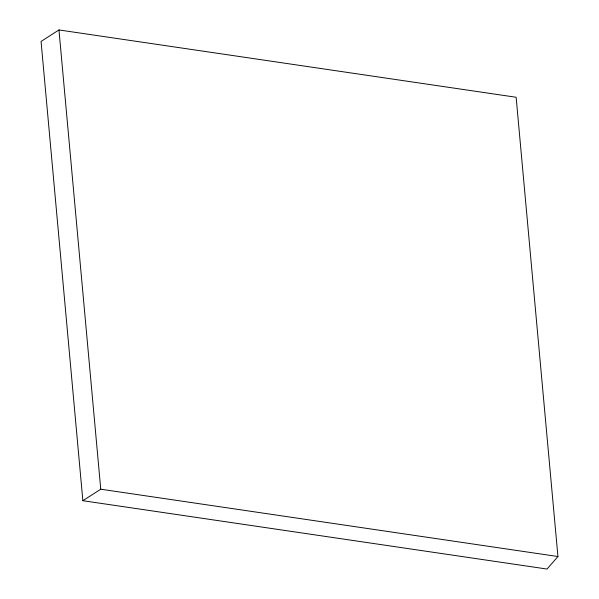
<?xml version="1.0" encoding="UTF-8"?>
<svg xmlns="http://www.w3.org/2000/svg" width="599" height="599" viewBox="0 0 599 599"><rect width="100%" height="100%" fill="white"/><g stroke="black" fill="none" stroke-linecap="round" stroke-linejoin="round"><path stroke-width="0.9" d="M557.939 556.531L547.029 569.05L82.864 500.704L41.061 41.443L58.964 29.95L516.136 97.263L557.939 556.531L100.759 489.211L82.864 500.704M58.964 29.95L100.759 489.211"/></g></svg>
